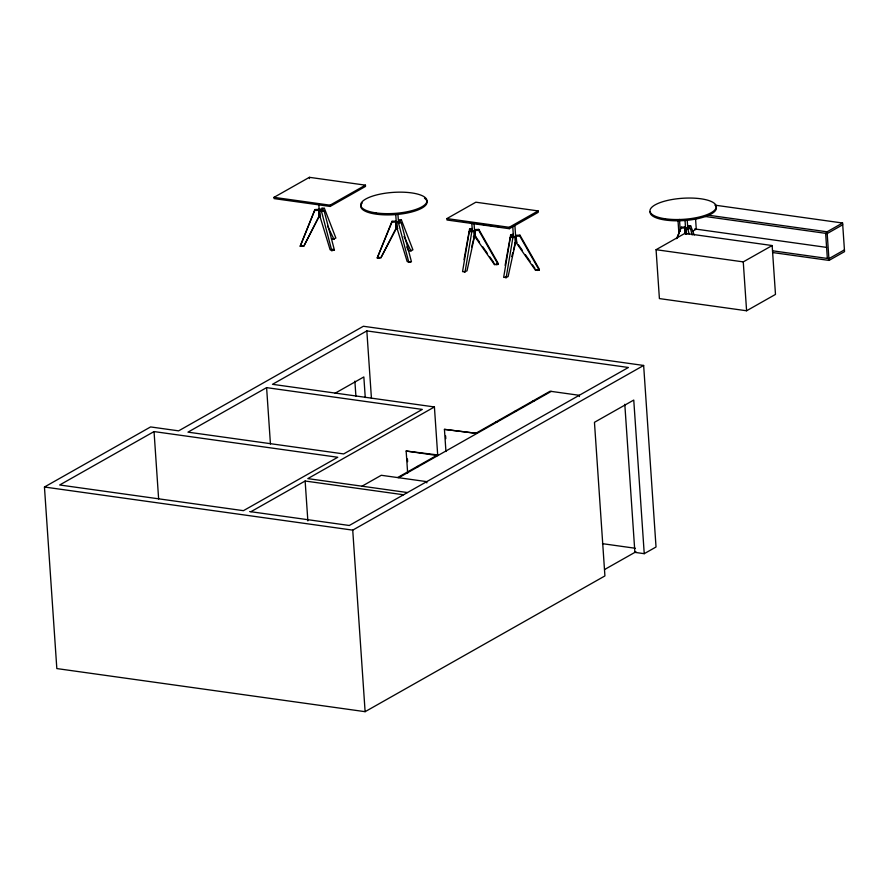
<?xml version="1.0" encoding="UTF-8"?>
<svg xmlns="http://www.w3.org/2000/svg" width="889" height="889" viewBox="0 0 889 889"><rect width="100%" height="100%" fill="white"/><g stroke="black" fill="none" stroke-linecap="round" stroke-linejoin="round"><path stroke-width="1.33" d="M410.051 250.276L411.407 250.265M301.393 245.897L302.805 245.82M318.595 209.871L319.218 210.304M303.871 246.075L319.129 216.371L318.651 209.382L314.973 209.56L300.193 246.253L303.871 246.075L319.04 216.338M320.54 216.627L319.629 216.371L320.351 215.96M377.225 257.977L391.893 222.228L395.572 222.05L395.694 221.105L392.016 221.283L377.225 257.977L380.903 257.788L396.05 229.029L395.638 221.572L396.261 222.028M474.526 230.573L475.082 230.029L475.493 237.496L494.451 264.6L498.129 264.422L498.24 263.477L478.815 229.395L475.137 229.573L475.015 230.518L478.704 230.34L498.129 264.422M475.515 236.552L473.37 236.974M515.631 236.33L516.187 235.785L516.62 242.297L515.031 242.719M516.031 242.33L514.92 225.828M684.919 227.484L685.552 227.917M300.193 246.253L314.973 209.56M319.018 217.316L318.651 209.382M380.903 257.788L395.538 229.284M391.893 222.228L392.016 221.283M396.05 229.029L396.172 228.084M475.493 237.496L475.615 236.552L479.56 242.208M478.704 230.34L478.815 229.395M494.451 264.6L494.562 263.655M516.12 236.263L516.242 235.318L519.921 235.141L539.345 269.234L539.234 270.178L535.556 270.356L516.598 243.253L516.12 236.263L519.809 236.085L539.234 270.178M516.598 243.253L516.72 242.308M519.809 236.085L519.921 235.141M535.556 270.356L535.667 269.411M676.996 238.33L681.307 227.173L684.986 226.995L685.363 233.974L686.052 233.796M685.263 233.763L684.986 226.995M465.047 271.601L464.114 271.856L467.003 270.878L474.215 237.796L473.737 230.807L471.248 230.462L469.281 231.573L462.547 271.645L465.258 271.578M465.047 271.99L471.77 231.918L473.737 230.807M510.386 237.319L503.652 277.39C511.331 277.012 500.54 278.613 508.108 276.623L515.32 243.542L514.842 236.563L512.353 236.207L510.386 237.319L512.875 237.674L514.842 236.563M506.152 277.746L512.875 237.674M464.014 259.655L469.559 229.073L472.17 228.473M505.119 265.4L510.664 234.818L513.264 234.218M471.681 246.886L474.348 236.396M511.775 256.565L512.786 252.632M513.453 250.009L515.453 242.141M676.585 238.663L681.307 227.173M320.94 209.937L321.218 209.271M409.862 261.877L408.651 261.888M495.829 264.455L497.029 264.622L496.462 263.955M536.912 269.823L537.545 270.145M274.001 197.347L309.383 177.322L365.435 185.156L365.523 186.412L330.141 206.448L274.09 198.603L274.001 197.347L330.052 205.181L365.435 185.156M331.43 238.852C338.842 238.474 328.697 240.163 335.886 238.085L324.396 208.326L322.429 209.437L319.94 209.093M399.472 221.161L401.439 220.05L412.918 249.809L410.951 250.92L408.462 250.576L406.729 246.975M446.911 218.583L475.848 202.203L538.134 210.915L538.223 212.327L509.297 228.706L447.011 220.005L446.911 218.583L509.197 227.295L538.134 210.915M644.236 553.68L633.757 400.061L594.452 422.308L604.92 575.928L365.112 711.678L56.829 668.572L44.45 487.016L150.597 426.931L178.622 430.854L363.39 326.263L643.647 365.457L656.026 547.002L644.236 553.68L634.89 552.369L624.8 404.284M154.041 431.576L59.685 484.983L243.419 510.675L337.764 457.268L154.041 431.576L158.631 498.973M266.6 387.637L187.979 432.143L343.676 453.923L422.308 409.418L266.6 387.637L270.445 444.033M249.642 511.553L349.288 525.488L628.412 367.479L366.835 330.908L272.49 384.315L434.41 406.951L437.699 455.09M335.131 393.205L363.845 376.947L365.257 397.561M688.764 227.051L690.731 225.939L694.22 234.996M656.071 249.698L684.963 233.34L772.152 245.542L775.486 294.415L746.593 310.772L659.405 298.582L656.071 249.698L743.26 261.888L772.152 245.542M692.675 231.184L696.265 229.162L695.542 218.583M434.41 406.951L307.827 478.615L407.473 492.55M250.887 511.72L305.138 481.016L403.539 494.773M407.662 473.148L406.151 451.034L437.588 454.924L436.877 455.335M444.433 429.365L475.859 433.265L444.433 429.365L445.945 451.523M362.012 486.194L381.281 475.282L426.742 481.638L426.831 482.905M707.566 215.094L827.07 231.807L842.594 223.017L844.55 251.62L829.026 260.41L772.708 252.543M842.716 224.761L827.192 233.551L704.944 216.449M397.694 477.515L417.085 466.536L418.408 466.581M417.285 466.414L436.677 455.446M532.778 401.039L550.124 391.227L579.272 395.305L579.361 396.561M398.717 477.726L551.247 391.382M844.428 249.876L828.904 258.666L772.585 250.798M44.45 487.016L352.733 530.133L643.647 365.457M604.564 569.538L635.957 551.769M396.916 227.817L397.861 228.34M379.081 257.71C379.692 258.799 378.503 257.01 379.203 257.588M506.174 276.923L505.185 277.212L505.941 277.101M537.578 269.812C539.012 270.589 535.456 270.667 538.123 269.812M334.22 238.719L332.964 238.674M332.042 250.231L332.875 250.265M319.807 210.493L322.407 209.893L324.118 210.837L334.42 250.076L331.808 250.676L330.108 249.742L320.273 217.472L319.807 210.493L321.507 211.426L324.118 210.837M396.838 222.217L399.45 221.617L401.161 222.55L411.463 261.799L408.851 262.388L407.14 261.455L397.316 229.195L396.838 222.217L398.55 223.15L401.161 222.55M686.53 233.929L686.13 228.106L688.742 227.517L690.453 228.451L692.164 234.985M686.13 228.106L687.842 229.04L690.453 228.451M379.214 257.766L379.792 257.421M473.448 236.318L474.937 236.552L474.093 224.184M409.262 261.933C411.529 262.277 407.162 262.455 409.385 261.988M319.04 216.36L319.629 216.316M314.862 210.504L318.54 210.326M681.185 228.129L684.863 227.94M686.864 234.24L685.952 233.985L685.019 220.283M714.856 205.148L842.594 223.017M688.23 225.595L690.731 225.939M694.709 228.94L826.57 247.386M463.458 221.739L466.169 222.117M470.237 222.683L472.948 223.061M477.015 223.639L479.727 224.017M482.438 224.395L486.394 224.95M489.106 225.328L491.817 225.706M495.884 226.273L498.596 226.651M321.907 207.982L324.396 208.326M398.939 219.705L401.439 220.05M469.281 231.573L471.77 231.918M533.9 401.206L532.578 401.15L515.231 410.974L516.353 411.129M516.165 411.24L515.042 411.085L495.651 422.064L496.762 422.219M496.573 422.331L495.451 422.175L476.06 433.154L477.182 433.31M406.151 451.034L437.799 455.601M602.442 543.668L635.313 548.269M510.664 234.818L512.375 235.752M469.559 229.073L471.27 230.007M332.708 249.142L334.42 250.076M518.298 244.564L522.243 250.209M525.41 254.732L530.144 261.499M532.511 264.889L534.878 268.278M482.716 246.72L487.461 253.498M489.828 256.888L493.773 262.533M404.006 236.541L410.951 250.92M327.541 226.017L333.92 239.197M687.842 229.04L689.208 234.274M398.55 223.15L408.851 262.388M321.507 211.426L331.808 250.676M827.07 231.807L829.026 260.41M825.637 233.329L827.348 258.455M743.26 261.888L746.593 310.772M687.219 220.083L687.786 228.306M679.474 219.439L680.285 231.34M678.007 220.539L678.907 233.763M512.72 226.028L513.464 236.985M509.197 227.295L509.297 228.706M471.792 223.017L472.359 231.24M445.611 435.877L445.8 438.644M397.928 214.182L398.494 222.406M395.727 214.382L396.672 228.095L396.072 228.084L395.638 221.572M407.429 458.935L407.618 461.713M366.835 330.908L371.435 398.294M354.878 381.137L355.911 396.25M352.733 530.133L365.112 711.678M330.052 205.181L330.141 206.448M318.784 204.037L319.629 216.371M309.383 177.322L309.472 178.578M305.138 481.016L307.861 520.898M424.498 198.203A33.215 10.535 -3.9 0 1 395.516 214.605A33.215 10.535 -3.9 0 1 362.279 202.959M715.545 205.737A33.215 10.535 -3.9 0 1 686.252 220.383A33.215 10.535 -3.9 0 1 650.103 211.66M301.427 246.22L302.827 246.142L301.427 246.22M376.158 212.916A33.215 10.535 -3.9 0 0 426.964 201.292A33.215 10.535 -3.9 0 0 378.414 194.502A33.215 10.535 -3.9 0 0 376.158 212.916M665.45 218.805A33.215 10.535 -3.9 0 0 716.256 207.181A33.215 10.535 -3.9 0 0 667.706 200.392A33.215 10.535 -3.9 0 0 665.45 218.805"/></g></svg>
